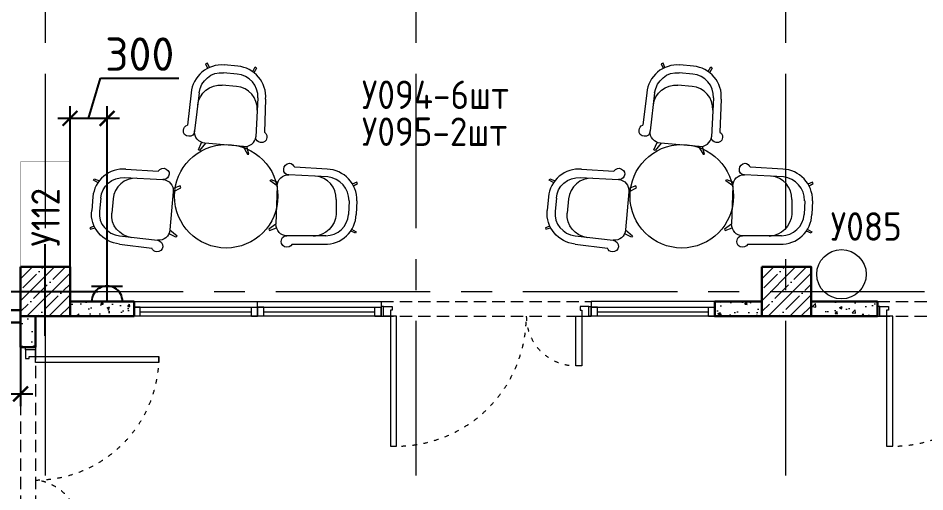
# Model space of a CAD drawing. Header units: millimetres. Extents: x -8417289 to 9420486, y 0 to 166066.
# Drawn here: x 63422 to 70762, y 116980 to 120814 of the extents above; entities that cross this region are included whole.
import ezdxf
from ezdxf import colors
from ezdxf.entities.mleader import LeaderData, LeaderLine
from ezdxf.enums import TextEntityAlignment as Align
from ezdxf.math import Vec2, Vec3

# ---------------------------------------------------------------- set-up
doc = ezdxf.new("R2010")
doc.units = ezdxf.units.MM
doc.header["$MEASUREMENT"] = 0
doc.header["$PDMODE"] = 3
doc.header["$PDSIZE"] = -4
for name, pattern in [('ACAD_ISO03W100', [30, 12, -18]), ('ADSK_Штриховая_ш2 п1', [3, 2, -1]), ('CENTER', [2, 1.25, -0.25, 0.25, -0.25])]:
    doc.linetypes.add(name, pattern=pattern)
doc.layers.get('0').update_dxf_attribs({"color": 250, "lineweight": 9})
doc.layers.get('Defpoints').update_dxf_attribs({"color": 6})
for name, color, linetype, lineweight in [('АР_Витраж', 4, 'Continuous', 15), ('АР_Двери', 175, 'Continuous', 18), ('АР_Колонны', 250, 'Continuous', 30), ('АР_Колонны Штрих', 250, 'Continuous', 5), ('АР_Оси', 195, 'Continuous', 9), ('АР_Перегородки газоблок', 165, 'Continuous', 30), ('АР_Перегородки газоблок_Штрих', 165, 'Continuous', 5), ('АР_тонкая линия', 250, 'Continuous', 0), ('ТХ_мебель передв', 250, 'Continuous', 13), ('ТХ_мебель_библ', 250, 'Continuous', 13), ('ТХ_ОСНОВНОЙ', 103, 'Continuous', 25)]:
    doc.layers.add(name, color=color, linetype=linetype, lineweight=lineweight)
for name, color, linetype in [('ТХ_мебель передв_поз', 251, 'Continuous'), ('ТХ_мебель_библ_поз', 47, 'Continuous'), ('ТХ_привязки_ЭО', 96, 'Continuous'), ('ТХ_примечание', 40, 'Continuous'), ('ТХ_розетки ЭО', 86, 'Continuous')]:
    doc.layers.add(name, color=color, linetype=linetype)
doc.styles.add('GOST 2.304', font='CS_Gost2304.shx')
doc.styles.add('gost_A', font='CS_Gost2304.shx', dxfattribs={"width": 0.71})
doc.styles.add('ISOCPEUR', font='isocpeur.TTF')
doc.styles.add('ISOCPEUR_1', font='isocpeur.TTF', dxfattribs={"width": 0.9, "height": 250})
doc.dimstyles.new('R_100', dxfattribs={"dimtxt": 270, "dimasz": 120, "dimexe": 100, "dimexo": 0, "dimgap": 60, "dimtad": 1, "dimdec": 0, "dimrnd": 50, "dimzin": 0, "dimdsep": 46, "dimtxsty": 'ISOCPEUR', "dimblk": 'ARCHTICK', "dimcen": 0, "dimdle": 100, "dimclrd": 256, "dimclre": 256, "dimclrt": 256, "dimadec": 0, "dimazin": 0, "dimtfac": 2, "dimtdec": 0, "dimtofl": 0, "dimtmove": 1, "dimatfit": 3, "dimfxl": 1, "dimtvp": 3, "dimtolj": 1, "dimtzin": 0, "dimarcsym": 0})
pattern_1 = [(50, (0, 0), (215.17805, -18.82564), [22.5, -247.5]), (355, (0, 0), (-41.6254, 225.65764), [18, -198]), (100.45144, (17.93, -1.57), (173.55265, 206.832), [19.12206, -210.34263]), (46.1842, (0, 60), (320.1724, -49.6558), [33.75, -371.25]), (96.63564, (26.68, 55.86), (280.3986, 292.2356), [28.6831, -315.5141]), (351.18416, (0, 60), (280.3986, 292.2356), [27, -297]), (21, (30, 45), (179.07212, -120.78567), [22.5, -247.5]), (326, (30, 45), (72.9946, 217.545), [18, -198]), (71.45144, (44.92, 34.93), (252.0667, 96.75935), [19.12206, -210.34263]), (37.5, (0, 0), (3.647957, 99.868156), [0, -195.6, 0, -201, 0, -198.75]), (7.5, (0, 0), (78.92086, 118.32351), [0, -114.6, 0, -191.1, 0, -75.75]), (327.5, (-66.9, 0), (160.14673, -6.76646), [0, -75, 0, -234, 0, -310.5]), (317.5, (-96.9, 0), (174.95585, 30.0315), [0, -97.5, 0, -155.4, 0, -220.5])]

# ---------------------------------------------------------------- blocks, each defined once
blk = doc.blocks.new('*U109')
at = {"linetype": 'ByBlock'}
for p, q in [((0, 0), (0, -74)), ((50, 0), (0, 0)), ((0, -74), (0, 0)), ((1000, 0), (0, 0)), ((50, 0), (50, -74)), ((950, 0), (50, 0)), ((50, -37), (950, -37)), ((950, 0), (1000, 0)), ((950, 0), (950, -74)), ((1000, 0), (1000, -74)), ((1000, -74), (1000, 0)), ((50, -74), (0, -74)), ((0, -74), (1000, -74)), ((50, -74), (950, -74)), ((950, -74), (1000, -74))]:
    blk.add_line(p, q, dxfattribs=at)
blk = doc.blocks.new('*U110')
at = {"linetype": 'ByBlock'}
for p, q in [((0, 0), (0, -74)), ((50, 0), (0, 0)), ((0, -74), (0, 0)), ((1000, 0), (0, 0)), ((50, 0), (50, -74)), ((950, 0), (50, 0)), ((50, -37), (950, -37)), ((950, 0), (1000, 0)), ((950, 0), (950, -74)), ((1000, 0), (1000, -74)), ((1000, -74), (1000, 0)), ((50, -74), (0, -74)), ((0, -74), (1000, -74)), ((50, -74), (950, -74)), ((950, -74), (1000, -74))]:
    blk.add_line(p, q, dxfattribs=at)
blk = doc.blocks.new('Полуторная_на лестницу')
for points in [[(75, 80), (75, 1080), (124.9, 1080), (124.9, 80)], [(1375.1, 430), (1375.1, 80), (1425, 80), (1425, 430)]]:
    blk.add_lwpolyline(points, close=True)
for points in [[(0, 0), (0, 80), (20, 80), (20, 0), (0, 0)], [(20, 80), (20, 0), (90, 0), (90, 30), (75, 30), (75, 80), (20, 80)], [(1480, 80), (1480, 0), (1410, 0), (1410, 30), (1425, 30), (1425, 80), (1480, 80)], [(1500, 0), (1500, 80), (1480, 80), (1480, 0), (1500, 0)]]:
    blk.add_lwpolyline(points)
at = {"linetype": 'ACAD_ISO03W100', "ltscale": 3}
for centre, radius, start, end in [((75, 80), 1000, 0, 90), ((1465.4, 39.6), 392.5, 95.90754, 174.09246)]:
    blk.add_arc(centre, radius, start, end, dxfattribs=at)
blk = doc.blocks.new('Дверь_1700')
at = {"layer": 'АР_Двери'}
for points in [[(22995, 82160.9), (22995, 82080.9), (23015, 82080.9), (23015, 82160.9), (22995, 82160.9)], [(23015, 82080.9), (23015, 82160.9), (23085, 82160.9), (23085, 82130.9), (23070, 82130.9), (23070, 82080.9), (23015, 82080.9)], [(24675, 82080.9), (24675, 82160.9), (24605, 82160.9), (24605, 82130.9), (24620, 82130.9), (24620, 82080.9), (24675, 82080.9)], [(24695, 82160.9), (24695, 82080.9), (24675, 82080.9), (24675, 82160.9), (24695, 82160.9)]]:
    blk.add_lwpolyline(points, dxfattribs=at)
for points in [[(23070, 82080.9), (23070, 81030.9), (23119.9, 81030.9), (23119.9, 82080.9)], [(24570.2, 81680.9), (24570.2, 82080.9), (24620, 82080.9), (24620, 81680.9)]]:
    blk.add_lwpolyline(points, close=True, dxfattribs=at)
at = {"layer": 'АР_Двери', "linetype": 'ACAD_ISO03W100', "ltscale": 3}
for centre, radius, start, end in [((23117.8, 82082.2), 1052.3, 267.39653, 359.9316), ((24570.2, 82080.9), 400, 180, 270)]:
    blk.add_arc(centre, radius, start, end, dxfattribs=at)
blk = doc.blocks.new('У094 У095')
at = {"layer": 'ТХ_мебель_библ', "lineweight": 0, "ltscale": 100, "transparency": 33554687}
for p, q in [((74021.9, 143902.1), (74006.1, 143896.8)), ((74006.1, 143896.8), (74021.9, 143860.2)), ((74037.6, 143865.4), (74021.9, 143902.1)), ((74267.9, 143875.9), (74158, 143886.4)), ((74388.3, 143834), (74409.3, 143870.7)), ((74419.7, 143860.2), (74398.8, 143823.5)), ((74409.3, 143870.7), (74419.7, 143860.2)), ((74262.7, 143813.1), (74152.7, 143823.5)), ((74257.4, 143713.6), (74142.3, 143724.1)), ((73891, 143661.3), (73859.6, 143399.5)), ((73953.8, 143661.3), (73917.2, 143352.4)), ((74430.2, 143619.4), (74414.5, 143305.3)), ((74493, 143608.9), (74482.5, 143341.9)), ((73948.6, 143200.6), (73974.7, 143258.1)), ((73959, 143195.3), (73948.6, 143200.6)), ((74006.1, 143252.9), (73959, 143195.3)), ((74315, 143226.7), (74000.9, 143252.9)), ((74309.8, 143226.7), (74346.4, 143163.9)), ((74356.9, 143163.9), (74341.2, 143226.7)), ((74346.4, 143163.9), (74356.9, 143163.9)), ((74990.4, 143043.5), (74728.6, 143059.2)), ((73362.2, 143043.5), (73624, 143027.8)), ((74995.6, 142980.7), (74681.5, 142996.4)), ((73100.5, 142954.5), (73105.7, 142965)), ((73137.1, 142933.6), (73100.5, 142954.5)), ((73105.7, 142965), (73147.6, 142949.3)), ((73351.8, 142975.5), (73660.6, 142959.7)), ((73802, 142907.4), (73744.4, 142886.5)), ((73807.2, 142891.7), (73802, 142907.4)), ((74529.7, 142949.3), (74534.9, 142959.8)), ((74587.2, 142907.4), (74529.7, 142949.3)), ((74534.9, 142959.7), (74592.5, 142938.8)), ((74587.2, 142907.4), (74576.8, 142598.5)), ((75231.2, 142938.8), (75194.5, 142923.1)), ((75205, 142907.4), (75236.4, 142928.3)), ((75236.4, 142928.3), (75231.2, 142938.8)), ((73744.4, 142860.3), (73718.2, 142551.4)), ((73744.4, 142860.3), (73807.2, 142891.7)), ((73095.2, 142818.4), (73084.8, 142708.5)), ((73158.1, 142807.9), (73147.6, 142703.2)), ((73257.5, 142802.7), (73247.1, 142687.5)), ((75063.6, 142797.5), (75063.6, 142677.1)), ((75168.3, 142787), (75163.1, 142677.1)), ((75231.2, 142787), (75225.9, 142677.1)), ((73105.7, 142582.8), (73069.1, 142567.1)), ((73069.1, 142567.1), (73074.3, 142556.6)), ((73074.3, 142556.6), (73110.9, 142567.1)), ((73718.2, 142551.4), (73775.8, 142504.3)), ((74576.8, 142598.5), (74519.2, 142556.6)), ((74519.2, 142556.6), (74524.4, 142546.2)), ((74524.4, 142546.2), (74582, 142567.1)), ((75220.7, 142525.2), (75184.1, 142540.9)), ((75189.3, 142556.6), (75225.9, 142535.7)), ((73309.9, 142504.3), (73618.8, 142467.6)), ((73765.3, 142493.8), (73713, 142520)), ((73775.8, 142504.3), (73765.3, 142493.8)), ((74979.9, 142504.3), (74665.8, 142504.3)), ((75225.9, 142535.7), (75220.7, 142525.2))]:
    blk.add_line(p, q, dxfattribs=at)
at = {"layer": 'ТХ_мебель_библ', "ltscale": 0.1}
for p, q in [((73309.9, 142436.2), (73571.6, 142404.8)), ((74707.7, 142436.2), (74978.4, 142435.9))]:
    blk.add_line(p, q, dxfattribs=at)
at = {"layer": 'ТХ_мебель_библ', "lineweight": 0, "ltscale": 100, "transparency": 33554687}
blk.add_circle((74173.7, 142823.6), 418.8, dxfattribs=at)
for centre, radius, start, end in [((74136.5, 143640.3), 246.7, 85.02283, 175.1237), ((74247, 143630.3), 246.7, 355.0234, 85.12375), ((74245.7, 143628.9), 184.8, 357.05724, 84.74988), ((74240.5, 143529.4), 184.8, 357.05813, 84.75023), ((73340.8, 142797.4), 246.7, 85.02353, 175.12383), ((74883.4, 142806.1), 180.5, 357.26883, 85.96484), ((74981.2, 142793.2), 250.3, 358.57852, 87.90882), ((74975, 142788.7), 193.2, 359.50635, 83.87948), ((73441.8, 142785.8), 184.8, 87.0581, 174.74931), ((73328.4, 142685.2), 181.8, 174.32198, 264.14984), ((74978.7, 142682.9), 247, 267.84602, 358.65512), ((74979.8, 142687.9), 183.6, 270.02397, 356.61297)]:
    blk.add_arc(centre, radius, start, end, dxfattribs=at)
blk.add_ellipse((74334.8, 143302.8), major_axis=(68, 48.9), ratio=0.866308, start_param=3.906008, end_param=5.623532, dxfattribs=at)
for points in [[(73953.8, 143661.3), (73969.5, 143760.7), (74053.3, 143834), (74152.7, 143823.5)], [(73943.3, 143561.8), (73953.8, 143661.3), (74042.8, 143729.3), (74142.3, 143724.1)], [(73870, 143310.5), (73843.9, 143310.5), (73822.9, 143331.4), (73828.2, 143357.6)], [(73828.2, 143357.6), (73828.2, 143378.6), (73838.6, 143394.3), (73859.6, 143399.5)], [(73917.2, 143352.4), (73917.2, 143326.2), (73896.2, 143305.3), (73870, 143310.5)], [(74000.9, 143252.9), (73953.8, 143258.1), (73911.9, 143300), (73917.2, 143352.4)], [(74435.4, 143263.4), (74419.7, 143273.8), (74409.3, 143289.6), (74414.5, 143305.3)], [(74498.3, 143279.1), (74487.8, 143258.1), (74456.4, 143252.9), (74435.4, 143263.4)], [(74482.5, 143341.9), (74503.5, 143331.4), (74508.7, 143305.3), (74498.3, 143279.1)], [(73624, 143027.8), (73639.7, 143048.7), (73665.9, 143059.2), (73686.8, 143043.5)], [(73707.8, 142985.9), (73697.3, 142965), (73681.6, 142959.7), (73660.6, 142959.7)], [(73686.8, 143043.5), (73713, 143033), (73718.2, 143006.9), (73707.8, 142985.9)], [(74587.2, 142907.4), (74587.2, 142959.8), (74629.1, 143001.6), (74681.5, 142996.4)], [(74681.5, 142996.4), (74655.3, 142996.4), (74634.4, 143017.3), (74639.6, 143043.5)], [(73158.1, 142807.9), (73163.3, 142907.4), (73252.3, 142980.7), (73351.8, 142975.5)], [(73660.6, 142959.7), (73713, 142954.5), (73749.6, 142912.6), (73744.4, 142860.3)], [(73309.9, 142436.2), (73173.8, 142451.9), (73069.1, 142572.3), (73084.8, 142708.5)], [(73409.3, 142488.6), (73309.9, 142504.3), (73236.6, 142588.1), (73247.1, 142687.5)], [(75063.6, 142677.1), (75058.4, 142582.8), (74979.9, 142504.3), (74880.4, 142499.1)], [(73718.2, 142551.4), (73713, 142499.1), (73671.1, 142462.4), (73618.8, 142467.6)], [(74665.8, 142504.3), (74613.4, 142504.3), (74576.8, 142546.2), (74576.8, 142598.5)], [(74644.8, 142415.3), (74623.9, 142425.8), (74613.4, 142451.9), (74623.9, 142478.1)], [(74623.9, 142478.1), (74629.1, 142493.8), (74650.1, 142504.3), (74665.8, 142504.3)], [(74707.7, 142436.2), (74697.2, 142415.3), (74671, 142404.8), (74644.8, 142415.3)]]:
    blk.add_open_spline(points, degree=3, dxfattribs=at)
for points, knots in [([(74639.6, 143043.5), (74639.6, 143069.7), (74660.5, 143090.6), (74686.7, 143090.6), (74702.4, 143090.6), (74718.1, 143074.9), (74728.6, 143059.2)], [2, 2, 2, 2, 3, 3, 3, 4, 4, 4, 4]), ([(73618.8, 142467.6), (73644.9, 142462.4), (73660.6, 142441.5), (73660.6, 142415.3), (73660.6, 142389.1), (73634.5, 142373.4), (73613.5, 142373.4), (73592.6, 142373.4), (73576.9, 142389.1), (73571.6, 142404.8)], [0, 0, 0, 0, 1, 1, 1, 2, 2, 2, 3, 3, 3, 3])]:
    blk.add_open_spline(points, degree=3, knots=knots, dxfattribs=at)
blk = doc.blocks.new('У112')
at = {"layer": 'ТХ_мебель_библ', "lineweight": 0, "ltscale": 100, "transparency": 33554687, "const_width": 2}
blk.add_lwpolyline([(262557.9, -187928.7), (262557.9, -188328.7), (261707.9, -188328.7), (261707.9, -187928.7)], close=True, dxfattribs=at)
blk = doc.blocks.new('_ArchTick')
at = {"color": 0, "linetype": 'ByBlock', "const_width": 0.15}
blk.add_lwpolyline([(-0.5, -0.5), (0.5, 0.5)], dxfattribs=at)
blk = doc.blocks.new('*D3155')
at = {"layer": 'Defpoints', "color": 0, "linetype": 'ByBlock', "lineweight": 13, "ltscale": 500, "transparency": 16777216}
for p in [(63442.4, 118350.7), (61442.4, 118100.7), (63442.4, 117772.5)]:
    blk.add_point(p, dxfattribs=at)
at = {"layer": 'ТХ_привязки_ЭО', "linetype": 'ByBlock', "lineweight": -2, "ltscale": 500, "transparency": 16777216}
for p, q in [((63442.4, 118350.7), (63442.4, 117672.5)), ((61442.4, 118100.7), (61442.4, 117672.5)), ((61342.4, 117772.5), (63542.4, 117772.5))]:
    blk.add_line(p, q, dxfattribs=at)
at = {"layer": 'ТХ_привязки_ЭО', "linetype": 'ByBlock', "lineweight": -2, "ltscale": 500, "transparency": 16777216, "xscale": 120, "yscale": 120, "zscale": 120, "rotation": 180}
blk.add_blockref('_ArchTick', (61442.4, 117772.5), dxfattribs=at)
at = {"layer": 'ТХ_привязки_ЭО', "linetype": 'ByBlock', "lineweight": -2, "ltscale": 500, "transparency": 16777216, "xscale": 120, "yscale": 120, "zscale": 120}
blk.add_blockref('_ArchTick', (63442.4, 117772.5), dxfattribs=at)
at = {"layer": 'ТХ_привязки_ЭО', "linetype": 'ByBlock', "lineweight": 13, "ltscale": 500, "transparency": 16777216, "insert": (62442.4, 117967.5), "char_height": 270, "attachment_point": 5, "style": 'ISOCPEUR'}
blk.add_mtext('\\A1;2000', dxfattribs=at)
blk = doc.blocks.new('*U3110')
at = {"color": 0, "linetype": 'ByBlock', "lineweight": -2}
for p, q in [((0, 2.5), (0, -2.5)), ((2.5, 2.5), (2.5, -2.5)), ((0, 0), (2.5, 0)), ((2.5, 0), (5, 0))]:
    blk.add_line(p, q, dxfattribs=at)
blk.add_arc((0, 0), 2.5, 270, 90, dxfattribs=at)
at = {"style": 'GOST 2.304', "width": 0.8, "flags": 1}
blk.add_attdef('MARKA', (-9.86, 4.54), '', height=2.5, dxfattribs=at)
at = {"ltscale": 50, "style": 'gost_A', "width": 0.71}
blk.add_attdef('№GRUP', text='', height=2.5, dxfattribs=at).set_placement((5.14, 6.05), align=Align.MIDDLE_CENTER)
blk = doc.blocks.new('*D3177')
at = {"layer": 'Defpoints', "color": 0, "linetype": 'ByBlock', "lineweight": 13, "ltscale": 500, "transparency": 16777216}
for p in [(63842.4, 120003), (63842.4, 118770.7), (64142.4, 118770.7)]:
    blk.add_point(p, dxfattribs=at)
at = {"layer": 'ТХ_привязки_ЭО', "linetype": 'ByBlock', "lineweight": -2, "ltscale": 500, "transparency": 16777216}
for p, q in [((63992.4, 120003), (64089.9, 120328)), ((64089.9, 120328), (64722.9, 120328)), ((63842.4, 118770.7), (63842.4, 120103)), ((64142.4, 118770.7), (64142.4, 120103)), ((64242.4, 120003), (63742.4, 120003))]:
    blk.add_line(p, q, dxfattribs=at)
at = {"layer": 'ТХ_привязки_ЭО', "linetype": 'ByBlock', "lineweight": -2, "ltscale": 500, "transparency": 16777216, "xscale": 120, "yscale": 120, "zscale": 120, "rotation": 180}
blk.add_blockref('_ArchTick', (63842.4, 120003), dxfattribs=at)
at = {"layer": 'ТХ_привязки_ЭО', "linetype": 'ByBlock', "lineweight": -2, "ltscale": 500, "transparency": 16777216, "xscale": 120, "yscale": 120, "zscale": 120}
blk.add_blockref('_ArchTick', (64142.4, 120003), dxfattribs=at)
at = {"layer": 'ТХ_привязки_ЭО', "linetype": 'ByBlock', "lineweight": 13, "ltscale": 500, "transparency": 16777216, "insert": (64406.4, 120523), "char_height": 270, "attachment_point": 5, "style": 'ISOCPEUR'}
blk.add_mtext('\\A1;300', dxfattribs=at)

msp = doc.modelspace()

# ---------------------------------------------------------------- hatches: boundary and pattern name
at = {"layer": 'АР_Колонны Штрих', "ltscale": 100}
h = msp.add_hatch(dxfattribs=at)
h.set_pattern_fill('ANSI35', color=256, scale=500)
h.set_pattern_definition([(45, (-893609.7, 158672.16), (-88.388348, 88.388348), []), (45, (-893521.31, 158672.16), (-88.388348, 88.388348), [156.25, -31.25, 0, -31.25])])
h.paths.add_polyline_path([(63842.4, 118800.7), (63442.4, 118800.7), (63442.4, 118400.7), (63842.4, 118400.7)])
h = msp.add_hatch(dxfattribs=at)
h.set_pattern_fill('ANSI35', color=256, scale=500)
h.set_pattern_definition([(45, (-887609.7, 158672.16), (-88.388348, 88.388348), []), (45, (-887521.31, 158672.16), (-88.388348, 88.388348), [156.25, -31.25, 0, -31.25])])
h.paths.add_polyline_path([(69842.4, 118800.7), (69442.4, 118800.7), (69442.4, 118400.7), (69842.4, 118400.7)])
at = {"layer": 'АР_Перегородки газоблок_Штрих', "ltscale": 100}
h = msp.add_hatch(dxfattribs=at)
h.set_pattern_fill('AR-CONC', color=256, scale=30)
h.set_pattern_definition(pattern_1)
h.paths.add_polyline_path([(63842.4, 118520.8), (63842.4, 118400.8), (63842.4, 118400.8), (63842.4, 118520.8), (63650.3, 118520.8), (64360.8, 118520.7), (64360.8, 118400.8), (63842.4, 118400.8), (63842.4, 118520.8), (63842.4, 118520.8), (63842.4, 118400.8), (63842.4, 118520.8)])
h = msp.add_hatch(dxfattribs=at)
h.set_pattern_fill('AR-CONC', color=256, scale=30)
h.set_pattern_definition([(50, (130, 0), (215.17805, -18.82564), [22.5, -247.5]), (355, (130, 0), (-41.6254, 225.65764), [18, -198]), (100.45144, (147.93, -1.57), (173.55265, 206.832), [19.12206, -210.34263]), (46.1842, (130, 60), (320.1724, -49.6558), [33.75, -371.25]), (96.63564, (156.68, 55.86), (280.3986, 292.2356), [28.6831, -315.5141]), (351.18416, (130, 60), (280.3986, 292.2356), [27, -297]), (21, (160, 45), (179.07212, -120.78567), [22.5, -247.5]), (326, (160, 45), (72.9946, 217.545), [18, -198]), (71.45144, (174.92, 34.93), (252.0667, 96.75935), [19.12206, -210.34263]), (37.5, (130, 0), (3.647957, 99.868156), [0, -195.6, 0, -201, 0, -198.75]), (7.5, (130, 0), (78.92086, 118.32351), [0, -114.6, 0, -191.1, 0, -75.75]), (327.5, (63.1, 0), (160.14673, -6.76646), [0, -75, 0, -234, 0, -310.5]), (317.5, (33.1, 0), (174.95585, 30.0315), [0, -97.5, 0, -155.4, 0, -220.5])])
h.paths.add_polyline_path([(69060.8, 118520.7), (69060.8, 118400.7), (69060.8, 118400.7), (69060.8, 118520.7), (69442.4, 118520.7), (69442.4, 118400.7), (69060.8, 118400.7), (69060.8, 118520.7), (69060.8, 118520.7), (69060.8, 118400.7), (69060.8, 118520.7)])
h = msp.add_hatch(dxfattribs=at)
h.set_pattern_fill('AR-CONC', color=256, scale=30)
h.set_pattern_definition(pattern_1)
h.paths.add_polyline_path([(70377.4, 118520.7), (69842.4, 118520.7), (69842.4, 118400.7), (70377.4, 118400.7)])
h = msp.add_hatch(dxfattribs=at)
h.set_pattern_fill('AR-CONC', color=256, scale=30)
h.set_pattern_definition([(50, (-280, -9e-11), (215.17805, -18.82564), [22.5, -247.5]), (355, (-280, -9e-11), (-41.6254, 225.65764), [18, -198]), (100.45144, (-262.07, -1.57), (173.55265, 206.832), [19.12206, -210.34263]), (46.1842, (-280, 60), (320.1724, -49.6558), [33.75, -371.25]), (96.63564, (-253.32, 55.86), (280.3986, 292.2356), [28.6831, -315.5141]), (351.18416, (-280, 60), (280.3986, 292.2356), [27, -297]), (21, (-250, 45), (179.07212, -120.78567), [22.5, -247.5]), (326, (-250, 45), (72.9946, 217.545), [18, -198]), (71.45144, (-235.08, 34.93), (252.0667, 96.75935), [19.12206, -210.34263]), (37.5, (-280, -9e-11), (3.647957, 99.868156), [0, -195.6, 0, -201, 0, -198.75]), (7.5, (-280, -9e-11), (78.92086, 118.32351), [0, -114.6, 0, -191.1, 0, -75.75]), (327.5, (-346.9, -9e-11), (160.14673, -6.76646), [0, -75, 0, -234, 0, -310.5]), (317.5, (-376.9, -9e-11), (174.95585, 30.0315), [0, -97.5, 0, -155.4, 0, -220.5])])
h.paths.add_polyline_path([(63442.4, 118270.7), (63442.4, 118150.7), (63442.4, 118150.7), (63442.4, 118270.7), (63442.4, 118400.7), (63562.4, 118400.7), (63562.4, 118150.7), (63442.4, 118150.7), (63442.4, 118270.7), (63442.4, 118270.7), (63442.4, 118150.7), (63442.4, 118270.7)])

# ---------------------------------------------------------------- linework, layer by layer
at = {"layer": 'Defpoints', "ltscale": 100}
for p, q in [((63642.4, 118244.2), (63642.4, 118985.2)), ((63199.4, 118600.7), (64068.1, 118600.7))]:
    msp.add_line(p, q, dxfattribs=at)
at = {"layer": 'АР_Колонны', "ltscale": 100}
for points in [[(63442.4, 118800.7), (63842.4, 118800.7), (63842.4, 118400.7), (63442.4, 118400.7)], [(69442.4, 118800.7), (69842.4, 118800.7), (69842.4, 118400.7), (69442.4, 118400.7)]]:
    msp.add_lwpolyline(points, close=True, dxfattribs=at)
at = {"layer": 'АР_Оси', "linetype": 'CENTER', "ltscale": 1000}
for p, q in [((63642.4, 134363.2), (63642.4, 78630.8)), ((66642.4, 134363.2), (66642.4, 78630.8)), ((69642.4, 134363.2), (69612.4, 78630.8)), ((45508.7, 118600.7), (128687.1, 118600.7))]:
    msp.add_line(p, q, dxfattribs=at)
at = {"layer": 'АР_Перегородки газоблок', "ltscale": 100}
for p, q in [((63442.4, 118450.7), (62142.4, 118450.7)), ((63442.4, 118350.7), (59619.5, 118350.7))]:
    msp.add_line(p, q, dxfattribs=at)
for points in [[(64360.8, 118520.7), (63842.4, 118520.7)], [(64360.8, 118520.7), (64360.8, 118400.7)], [(69442.4, 118400.7), (69060.8, 118400.7), (69060.8, 118520.7), (69442.4, 118520.7)], [(70377.4, 118520.7), (69842.4, 118520.7)], [(70377.4, 118520.7), (70377.4, 118400.7)], [(63442.4, 118150.7), (63442.4, 118400.7)], [(63562.4, 118150.7), (63562.4, 118400.7)], [(64360.8, 118400.7), (63842.4, 118400.7)], [(70377.4, 118400.7), (69842.4, 118400.7)], [(63442.4, 118150.7), (63562.4, 118150.7)]]:
    msp.add_lwpolyline(points, dxfattribs=at)
at = {"layer": 'АР_тонкая линия', "linetype": 'ADSK_Штриховая_ш2 п1', "ltscale": 50}
for p, q in [((66360.8, 118520.7), (68060.8, 118520.7)), ((70377.4, 118520.7), (72077.4, 118520.7)), ((66360.8, 118400.7), (68060.8, 118400.7)), ((70377.4, 118400.7), (72077.4, 118400.7)), ((63442.4, 118150.7), (63442.4, 116650.7)), ((63562.4, 118150.7), (63562.4, 116650.7))]:
    msp.add_line(p, q, dxfattribs=at)
at = {"layer": 'АР_тонкая линия', "color": 18, "ltscale": 100, "true_color": 0x000000}
for points in [[(64360.8, 118520.7), (66360.8, 118520.7), (66360.8, 118474.7)], [(65360.8, 118474.7), (65360.8, 118520.7)], [(69060.8, 118520.7), (68060.8, 118520.7), (68060.8, 118474.7)]]:
    msp.add_lwpolyline(points, dxfattribs=at)
at = {"layer": 'ТХ_мебель передв'}
msp.add_circle((70087.1, 118741.6), 200, dxfattribs=at)

# ---------------------------------------------------------------- block references
at = {"layer": 'АР_Витраж', "ltscale": 100, "xscale": -1, "rotation": 180.0001519656341}
for name, p in [('*U110', (64360.8, 118400.7)), ('*U110', (65360.8, 118400.7)), ('*U109', (68060.8, 118400.7))]:
    msp.add_blockref(name, p, dxfattribs=at)
at = {"layer": 'АР_Двери'}
for p in [(43365.8, 36319.8), (47382.4, 36319.8)]:
    msp.add_blockref('Дверь_1700', p, dxfattribs=at)
at = {"layer": 'АР_Двери', "rotation": 270}
msp.add_blockref('Полуторная_на лестницу', (63482.4, 118150.7), dxfattribs=at)
at = {"layer": 'ТХ_мебель_библ'}
for p in [(-9067.2, -23451.4), (-5379.2, -23451.4)]:
    msp.add_blockref('У094 У095', p, dxfattribs=at)
at = {"layer": 'ТХ_ОСНОВНОЙ', "rotation": 270}
msp.add_blockref('У112', (251771.1, 381358.5), dxfattribs=at)
at = {"layer": 'ТХ_розетки ЭО', "ltscale": 50, "xscale": 50, "yscale": 50, "zscale": 50, "rotation": 89.99999999999999}
msp.add_blockref('*U3110', (64142.4, 118520.7), dxfattribs=at)

# ---------------------------------------------------------------- texts
at = {"layer": 'ТХ_мебель передв_поз', "lineweight": 35, "style": 'ISOCPEUR_1', "width": 0.9}
msp.add_text('У085', height=230, dxfattribs=at).set_placement((69999.9, 119012.8))
at = {"layer": 'ТХ_мебель_библ_поз', "lineweight": 0, "ltscale": 100, "transparency": 33554687, "style": 'ISOCPEUR_1', "width": 0.9}
for s, p in [('У094-6шт', (66205, 120079.1, 0)), ('У095-2шт', (66205, 119780.1, 0))]:
    msp.add_text(s, height=230, dxfattribs=at).set_placement(p)
msp.add_text('У112', height=230, rotation=90, dxfattribs=at).set_placement((63759.4, 118965, 0))

# ---------------------------------------------------------------- dimensions: what is measured, and where the dimension line sits
at = {"layer": 'ТХ_привязки_ЭО', "linetype": 'ByBlock', "lineweight": 13, "ltscale": 500}
for base, p1, p2, picture, middle in [((63842.4, 120003), (64142.4, 118770.7), (63842.4, 118770.7), '*D3177', (64149.9, 120523)), ((63442.4, 117772.5), (61442.4, 118100.7), (63442.4, 118350.7), '*D3155', (62442.4, 117967.5))]:
    dim = msp.add_linear_dim(base=base, p1=p1, p2=p2, dimstyle='R_100', override={"dimpost": '\\X'}, dxfattribs=at)
    dim.commit()
    dim.dimension.update_dxf_attribs({"geometry": picture, "text_midpoint": middle})

# ---------------------------------------------------------------- leaders
at = {"layer": 'ТХ_примечание'}
ml = msp.add_multileader_mtext('Standard', dxfattribs=at)
ml.set_content('\\pxsm1,qc;{\\C256;предусмотреть поддон 600х600 в строительном исполнении}', color=7, style='ISOCPEUR')
ml.set_leader_properties(color=256, lineweight=25)
ml.build(insert=Vec2(0, 0))
ml.multileader.update_dxf_attribs({"text_left_attachment_type": 6, "text_right_attachment_type": 6, "dogleg_length": 150, "arrow_head_size": 225, "scale": 75})
ctx = ml.context
ctx.base_point, ctx.scale, ctx.char_height, ctx.arrow_head_size, ctx.landing_gap_size, ctx.plane_origin = Vec3(83656.9, 119822.5, -0.6), 75, 187.5, 225, 150, Vec3(109319.5, 106336.4, -0.6)
ctx.left_attachment, ctx.right_attachment, ctx.text_align_type = 6, 6, 1
notes = []
notes.append((ctx, [(0, (1, 1, 0), (83506.9, 119822.5, -0.6), (1, 0), 150, [(1, [(80152.6, 122423.9, -0.6)], 0, [])])]))
ctx.mtext.insert, ctx.mtext.width, ctx.mtext.defined_height, ctx.mtext.alignment, ctx.mtext.line_spacing_factor, ctx.mtext.flow_direction = Vec3(85118.6, 120047.5, -0.6), 2623.525, 2263.3, 2, 0.8, 5
for ctx, leaders in notes:
    for number, flags, end, landing, length, lines in leaders:
        leader = LeaderData()
        leader.index, (leader.has_last_leader_line, leader.has_dogleg_vector, leader.attachment_direction) = number, flags
        leader.last_leader_point, leader.dogleg_vector, leader.dogleg_length = Vec3(end), Vec3(landing), length
        for number, points, colour, breaks in lines:
            line = LeaderLine()
            line.index, line.vertices, line.color, line.breaks = number, Vec3.list(points), colors.encode_raw_color(colour), breaks
            leader.lines.append(line)
        ctx.leaders.append(leader)

doc.saveas('drawing.dxf')
